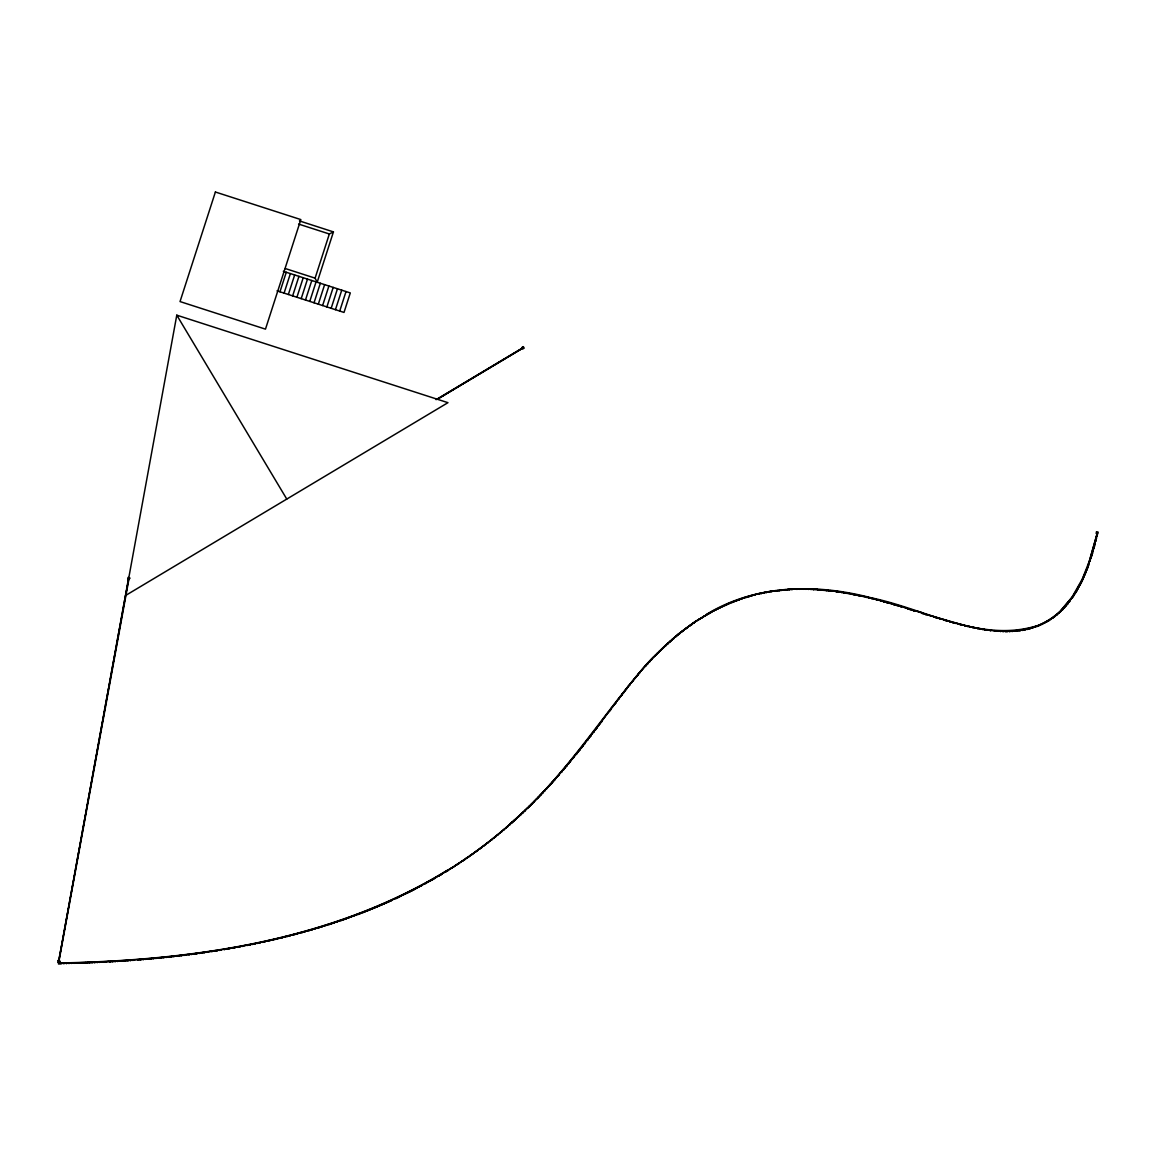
<?xml version="1.0" encoding="UTF-8"?>
<svg xmlns="http://www.w3.org/2000/svg" width="1156" height="1156" viewBox="0 0 1156 1156"><rect width="100%" height="100%" fill="white"/><g stroke="black" fill="none" stroke-linecap="round" stroke-linejoin="round"><path stroke-width="1.5" d="M814.691 589.285L816.396 589.387M832.551 590.889L834.242 591.092M847.767 593.173L849.443 593.476M58.826 960.607L176.781 315.169L447.95 402.678L125.599 595.485M59.072 960.65L129.024 578.607M862.853 596.193L864.529 596.554M877.809 599.805L879.47 600.239M956.388 623.301L958.035 623.749M890.163 603.201L891.811 603.678M941.591 619.081L943.224 619.573M904.888 607.623L906.521 608.128M923.644 613.533L921.91 613.33L933.427 616.596M908.963 608.894L907.229 608.706L910.509 609.328M911.419 609.66L909.685 609.472L916.607 611.249M926.895 614.559L928.528 615.064M929.337 615.324L930.97 615.83M914.685 610.686L916.318 611.206M917.127 611.466L918.76 611.972M919.569 612.232L921.202 612.752M279.969 291.789L286.269 272.267M284.087 293.104L290.387 273.596M288.364 294.491L294.664 274.969M292.641 295.878L298.942 276.356M296.919 297.251L303.219 277.729M301.21 298.638L307.496 279.116M305.487 300.011L311.788 280.503M333.434 231.894L317.192 282.237L315.097 278.148L329.344 233.989L333.434 231.894L299.447 220.926M309.765 301.398L316.065 281.876M314.042 302.771L320.342 283.263M318.319 304.158L324.619 284.636M322.611 305.545L328.896 286.023M326.888 306.918L333.188 287.411M331.165 308.305L337.465 288.783M335.442 309.678L341.743 290.17M339.719 311.065L346.02 291.543M608.851 711.576C579.098 751.631 547.886 791.065 510.157 823.982A463.094 463.094 0 0 1 447.228 870.584C331.786 941.273 193.269 960.564 60.199 963.237L60.199 962.977C193.211 960.304 331.685 941.027 447.097 870.367M611.813 707.645L609.198 711.764L609.949 710.189M617.766 699.799L625.772 690.045L624.457 691.187M625.179 690.19L630.844 683.037M632.274 681.26L631.089 683.355L631.884 681.809M640.771 671.116L632.693 681.361L633.502 679.815M509.984 823.795C563.348 778.739 599.892 718.627 644.875 666.073A336.873 336.873 0 0 1 651.796 658.588L677.416 634.716L694.727 621.784L705.897 615.454L704.264 616.047M436.087 399.658L522.209 348.144M437.69 399.008L522.353 348.375M706.099 614.616C755.287 584.3 816.584 583.404 871.104 597.797C925.624 608.966 980.895 643.314 1037.597 625.584A67.395 67.395 0 0 0 1044.721 622.304A70.776 70.776 0 0 0 1060.023 611.307L1071.757 597.623L1082.291 579.084L1089.675 560.27L1097.131 533.682L1086.611 570.616L1086.915 568.911L1080.932 582.508L1073.664 595.268L1060.211 611.51A71.051 71.051 0 0 1 1044.851 622.535A67.626 67.626 0 0 1 1037.683 625.83C999.767 638.314 970.086 626.769 931.779 616.032M775.849 590.658C727.688 596.539 684.641 623.85 651.984 658.761A336.613 336.613 0 0 0 645.062 666.246M128.576 578.347L129.92 578.347M129.703 577.783L128.027 577.48L127.724 579.156L129.4 579.459M128.287 579.835L127.984 581.526M127.825 582.364L127.521 584.04M127.362 584.878L127.059 586.569M126.9 587.407L126.596 589.083M126.452 589.921L126.134 591.612M125.99 592.45L125.686 594.126M125.527 594.964L125.224 596.655M125.065 597.493L124.761 599.169M124.602 600.007L124.299 601.698M124.14 602.536L123.837 604.212M123.678 605.05L123.374 606.741M123.23 607.579L122.912 609.255M122.767 610.093L122.464 611.784M122.305 612.622L122.001 614.298M121.842 615.136L121.539 616.827M121.38 617.665L121.077 619.341M120.918 620.194L120.614 621.87M120.455 622.708L120.152 624.385M120.007 625.237L119.689 626.913M119.545 627.751L119.241 629.428M119.082 630.28L118.779 631.956M118.62 632.794L118.317 634.471M118.158 635.323L117.854 636.999M117.695 637.837L117.392 639.514M117.233 640.366L116.929 642.042M116.785 642.88L116.467 644.557M116.323 645.409L116.019 647.085M115.86 647.924L115.557 649.6M115.398 650.452L115.094 652.129M114.935 652.967L114.632 654.643M114.473 655.495L114.169 657.172M114.011 658.01L113.707 659.686M113.563 660.538L113.245 662.215M113.1 663.053L112.797 664.729M112.638 665.581L112.334 667.258M112.175 668.096L111.872 669.772M111.713 670.625L111.409 672.301M111.251 673.139L110.947 674.815M110.803 675.668L110.485 677.344M110.34 678.182L110.022 679.858M109.878 680.711L109.574 682.387M109.415 683.225L109.112 684.901M108.953 685.754L108.65 687.43M108.491 688.268L108.187 689.944M108.028 690.797L107.725 692.473M107.58 693.311L107.262 694.987M107.118 695.84L106.8 697.516M106.655 698.354L106.352 700.03M106.193 700.883L105.89 702.559M105.731 703.397L105.427 705.073M105.268 705.926L104.965 707.602M104.806 708.44L104.502 710.116M104.358 710.969L104.04 712.645M103.896 713.483L103.578 715.159M103.433 716.012L103.13 717.688M102.971 718.526L102.667 720.202M102.508 721.055L102.205 722.731M102.046 723.569L101.742 725.245M101.584 726.098L101.28 727.774M101.136 728.612L100.818 730.289M100.673 731.141L100.355 732.817M100.211 733.655L99.907 735.332M99.748 736.184L99.445 737.86M99.286 738.698L98.983 740.375M98.824 741.227L98.52 742.903M98.361 743.742L98.058 745.418M97.913 746.27L97.595 747.946M97.451 748.785L97.133 750.461M96.988 751.313L96.685 752.99M96.526 753.828L96.223 755.504M96.064 756.356L95.76 758.033M95.601 758.871L95.298 760.561M95.139 761.399L94.835 763.076M94.691 763.914L94.373 765.604M94.228 766.442L93.911 768.119M93.766 768.957L93.463 770.647M93.304 771.486L93 773.162M92.841 774L92.538 775.69M92.379 776.529L92.075 778.205M91.916 779.043L91.613 780.733M91.469 781.572L91.151 783.248M91.006 784.086L90.688 785.777M90.544 786.615L90.24 788.291M90.081 789.129L89.778 790.82M89.619 791.658L89.315 793.334M89.157 794.172L88.853 795.863M88.694 796.701L88.391 798.377M88.246 799.215L87.928 800.906M87.784 801.744L87.466 803.42M87.321 804.258L87.018 805.949M86.859 806.787L86.555 808.463M86.397 809.301L86.093 810.992M85.934 811.83L85.631 813.506M85.472 814.344L85.168 816.035M85.024 816.873L84.706 818.549M84.561 819.387L84.243 821.078M84.099 821.916L83.796 823.592M83.637 824.43L83.333 826.121M83.174 826.959L82.871 828.635M82.712 829.473L82.408 831.164M82.249 832.002L81.946 833.678M81.801 834.516L81.484 836.207M81.339 837.045L81.021 838.721M80.877 839.559L80.573 841.25M80.414 842.088L80.111 843.764M79.952 844.603L79.648 846.293M79.489 847.131L79.186 848.807M79.027 849.646L78.724 851.336M78.579 852.174L78.261 853.851M78.117 854.689L77.799 856.379M77.654 857.217L77.351 858.894M77.192 859.732L76.888 861.422M76.73 862.26L76.426 863.937M76.267 864.775L75.964 866.465M75.805 867.303L75.501 868.98M75.357 869.818L75.039 871.508M74.894 872.347L74.576 874.023M74.432 874.861L74.129 876.551M73.97 877.39L73.666 879.066M73.507 879.904L73.204 881.595M73.045 882.433L72.741 884.109M72.582 884.947L72.279 886.638M72.134 887.476L71.817 889.152M71.672 889.99L71.369 891.681M71.21 892.519L70.906 894.195M70.747 895.033L70.444 896.724M70.285 897.562L69.981 899.238M69.822 900.076L69.519 901.767M69.36 902.605L69.057 904.281M68.912 905.119L68.594 906.81M68.45 907.648L68.146 909.324M67.987 910.162L67.684 911.853M67.525 912.691L67.221 914.367M67.062 915.205L66.759 916.896M66.6 917.734L66.297 919.41M66.138 920.248L65.834 921.939M65.69 922.777L65.372 924.453M65.227 925.291L64.924 926.982M64.765 927.82L64.461 929.496M64.303 930.334L63.999 932.025M63.84 932.863L63.537 934.539M63.378 935.377L63.074 937.068M62.915 937.906L62.612 939.582M62.467 940.42L62.149 942.111M62.005 942.949L61.702 944.625M61.543 945.463L61.239 947.154M61.08 947.992L60.777 949.668M60.618 950.507L60.314 952.197M60.155 953.035L59.852 954.712M59.693 955.55L59.39 957.24M59.245 958.078L58.927 959.755M907.474 608.374L871.046 598.042L837.956 591.569L808.203 588.996L790.531 589.271L776.355 590.962L778.002 590.413M916.679 611.004L922.763 612.926M298.58 224.062L329.344 233.989M285.387 268.568L315.097 278.148M283.321 271.313L350.297 292.93L344.011 312.438L277.021 290.835M1089.516 561.686L1088.966 563.29M1071.612 598.36L1070.615 599.747M608.403 712.24L607.377 713.599M606.871 714.292L605.831 715.651M605.325 716.33L604.299 717.703M613.041 706.099C609.14 711.59 620.888 696.114 616.639 701.345M603.779 718.382L602.753 719.74M599.661 723.844C603.331 719.538 596.005 729.219 599.155 724.523M614.587 704.062L613.547 705.42M592.941 732.673L591.915 734.031M586.684 740.794L585.644 742.152M575.558 754.868L574.474 756.183M572.321 758.842L571.237 760.157M635.135 677.835L634.052 679.164M560.79 772.569L559.663 773.855M641.768 670.032C637.794 674.801 648.256 662.923 644.037 667.46M643.459 668.096L642.331 669.382M557.423 776.442L556.296 777.713M653.92 656.81L652.735 658.039M536.557 798.984L535.358 800.198M527.468 808.03L526.24 809.214M518.163 816.83L516.905 817.986M697.025 620.599L695.609 621.552M444.641 872.231L443.167 873.112M521.631 348.837L520.171 349.719M519.478 350.138L518.018 351.005M517.324 351.424L515.865 352.305M515.171 352.71L513.712 353.591M513.018 353.996L511.544 354.878M510.865 355.282L509.391 356.164M508.712 356.583L507.238 357.45M506.559 357.869L505.085 358.736M504.406 359.155L502.932 360.036M502.239 360.441L500.779 361.322M500.086 361.727L498.626 362.608M497.933 363.013L496.473 363.894M495.78 364.313L494.32 365.18M493.626 365.599L492.167 366.481M491.473 366.886L490 367.767M489.32 368.172L487.846 369.053M487.167 369.458L485.693 370.339M485.014 370.758L483.54 371.625M482.861 372.044L481.387 372.911M480.694 373.33L479.234 374.212M478.541 374.616L477.081 375.498M476.388 375.902L474.928 376.784M474.235 377.188L472.775 378.07M472.082 378.489L470.622 379.356M469.928 379.775L468.455 380.656M467.775 381.061L466.301 381.942M465.622 382.347L464.148 383.228M463.469 383.633L461.995 384.515M461.316 384.934L459.842 385.801M459.149 386.22L457.689 387.087M456.996 387.506L455.536 388.387M454.843 388.792L453.383 389.673M452.69 390.078L451.23 390.959M450.537 391.364L449.077 392.245M448.384 392.664L446.91 393.531M446.23 393.95L444.757 394.832M444.077 395.236L442.604 396.118M441.924 396.522L440.45 397.404M439.771 397.809L438.297 398.69M176.781 315.169L286.775 499.074M438.037 876.176L436.563 877.028M424.657 883.733L423.154 884.557M394.904 898.689L393.358 899.411M757.801 594.011L756.14 594.415M246.141 945.29L244.465 945.608M210.797 951.388L209.106 951.634M187.951 954.553L186.261 954.769M108.866 961.575L107.147 961.676M795.892 589.069L794.186 589.126M801.874 588.968L803.579 589.3L801.874 588.968M804.446 588.968L806.151 589.329L804.446 588.968M1004.246 631.234L1005.951 631.595L1004.246 631.234M807.004 589.011L808.709 589.387L807.004 589.011M1001.688 631.162L1003.379 631.566L1001.688 631.162M809.576 589.069L811.266 589.473L809.576 589.069M812.133 589.17L813.824 589.589L812.133 589.17M999.131 631.032L1000.821 631.465L999.131 631.032M817.249 589.444L818.925 589.892L817.249 589.444M996.573 630.858L998.264 631.321L996.573 630.858M819.806 589.618L821.483 590.095L819.806 589.618M822.35 589.82L824.026 590.311L822.35 589.82M994.03 630.627L995.692 631.133L994.03 630.627M824.907 590.051L826.583 590.557L824.907 590.051M827.465 590.297L829.127 590.832L827.465 590.297M830.008 590.586L831.67 591.121L830.008 590.586M988.944 630.063L990.605 630.612L988.944 630.063M835.094 591.207L836.742 591.785L835.094 591.207M986.415 629.717L988.062 630.28L986.415 629.717M837.638 591.554L839.285 592.147L837.638 591.554M840.166 591.93L841.814 592.522L840.166 591.93M983.886 629.326L985.519 629.933L983.886 629.326M842.71 592.32L844.342 592.941L842.71 592.32M981.343 628.907L982.976 629.529L981.343 628.907M845.238 592.739L846.871 593.36L845.238 592.739M978.829 628.459L980.447 629.11L978.829 628.459M58.103 960.477L57.8 962.153L59.476 962.457L59.794 960.78L58.103 960.477M850.296 593.635L851.9 594.285L850.296 593.635M976.314 627.983L977.918 628.647L976.314 627.983M852.81 594.097L854.414 594.762L852.81 594.097M855.324 594.603L856.928 595.268L855.324 594.603M973.8 627.477L975.404 628.156L973.8 627.477M857.839 595.109L859.443 595.788L857.839 595.109M971.3 626.942L972.89 627.636L971.3 626.942M1096.524 531.818L1096.163 533.48L1097.839 533.841L1098.2 532.165L1096.524 531.818M860.353 595.643L861.942 596.337L860.353 595.643M968.8 626.393L970.39 627.101L968.8 626.393M1096.986 534.534L1096.943 536.283L1096.986 534.534M865.353 596.756L866.942 597.464L865.353 596.756M966.3 625.815L967.89 626.538L966.3 625.815M1096.423 537.034L1096.365 538.768L1096.423 537.034M867.853 597.334L869.442 598.057L867.853 597.334M963.815 625.208L965.39 625.945L963.815 625.208M1095.845 539.52L1095.772 541.268L1095.845 539.52M870.352 597.927L871.927 598.663L870.352 597.927M872.838 598.533L874.413 599.285L872.838 598.533M961.33 624.587L962.905 625.338L961.33 624.587M1095.238 542.005L1095.151 543.754L1095.238 542.005M875.323 599.155L876.898 599.921L875.323 599.155M958.859 623.965L960.434 624.717L958.859 623.965M1094.602 544.49L1094.515 546.239L1094.602 544.49M880.294 600.455L881.855 601.236L880.294 600.455M953.902 622.636L955.463 623.416L953.902 622.636M1093.952 546.976L1093.836 548.71L1093.952 546.976M882.765 601.12L884.326 601.9L882.765 601.12M885.236 601.799L886.797 602.594L885.236 601.799M951.431 621.942L952.992 622.737L951.431 621.942M1093.287 549.447L1093.143 551.181L1093.287 549.447M887.707 602.493L889.253 603.288L887.707 602.493M948.975 621.249L950.521 622.044L948.975 621.249M946.504 620.541L948.05 621.336L946.504 620.541M892.634 603.909L894.166 604.718L892.634 603.909M944.047 619.818L945.594 620.628L944.047 619.818M1092.579 551.918L1092.434 553.652L1092.579 551.918M895.091 604.646L896.637 605.455L895.091 604.646M897.533 605.368L899.079 606.192L897.533 605.368M939.134 618.344L940.681 619.168L939.134 618.344M899.989 606.105L901.521 606.943L899.989 606.105M936.678 617.593L938.224 618.417L936.678 617.593M1091.856 554.374L1091.683 556.108L1091.856 554.374M934.236 616.842L935.768 617.68L934.236 616.842M912.228 609.92L913.76 610.758L912.228 609.92M924.468 613.778L925.985 614.631L924.468 613.778M1091.105 556.816L1090.917 558.536L1091.105 556.816M215.392 192.012L180.033 301.572L265.475 329.142L300.835 219.582L215.392 192.012M1090.325 559.244L1090.122 560.978L1090.325 559.244M1088.677 564.099L1088.432 565.819L1088.677 564.099M1087.81 566.512L1087.536 568.232L1087.81 566.512M1085.975 571.295L1085.643 573L1085.975 571.295M1085.007 573.665L1084.646 575.37L1085.007 573.665M1083.996 576.006L1083.62 577.711L1083.996 576.006M1082.955 578.347L1082.551 580.037L1082.955 578.347M1081.872 580.673L1081.438 582.349L1081.872 580.673M1080.744 582.971L1080.282 584.647L1080.744 582.971M1079.588 585.239L1079.083 586.916L1079.588 585.239M1078.375 587.494L1077.84 589.155L1078.375 587.494M1077.117 589.748L1076.539 591.395L1077.117 589.748M1075.817 591.93L1075.21 593.563L1075.817 591.93M1074.473 594.112L1073.823 595.73L1074.473 594.112M1073.071 596.25L1072.378 597.854L1073.071 596.25M602.247 720.434L601.481 721.994L602.247 720.434M611.495 708.151L610.729 709.712L611.495 708.151M597.609 726.56L596.843 728.135L597.609 726.56M616.134 702.024L615.368 703.585L616.134 702.024M596.048 728.598L595.297 730.173L596.048 728.598M1070.109 600.426L1069.343 601.987L1070.109 600.426M594.502 730.635L593.736 732.21L594.502 730.635M619.24 697.949L618.474 699.51L619.24 697.949M620.801 695.912L620.021 697.473L620.801 695.912M591.395 734.71L590.615 736.271L591.395 734.71M622.361 693.875L621.596 695.435L622.361 693.875M589.82 736.748L589.054 738.308L589.82 736.748M588.26 738.771L587.479 740.331L588.26 738.771M623.937 691.852L623.156 693.412L623.937 691.852M585.109 742.817L584.329 744.377L585.109 742.817M583.534 744.84L582.754 746.386L583.534 744.84M627.087 687.82L626.306 689.381L627.087 687.82M581.945 746.848L581.165 748.409L581.945 746.848M628.676 685.811L627.881 687.358L628.676 685.811M580.355 748.857L579.561 750.417L580.355 748.857M630.28 683.803L629.485 685.349L630.28 683.803M578.766 750.865L577.971 752.412L578.766 750.865M577.162 752.859L576.353 754.406L577.162 752.859M1068.549 602.449L1067.739 603.996L1068.549 602.449M573.94 756.848L573.13 758.394L573.94 756.848M570.703 760.821L569.865 762.353L570.703 760.821M569.055 762.787L568.232 764.318L569.055 762.787M636.783 675.87L635.945 677.402L636.783 675.87M567.423 764.752L566.585 766.284L567.423 764.752M638.43 673.919L637.592 675.436L638.43 673.919M565.775 766.717L564.937 768.249L565.775 766.717M564.114 768.682L563.275 770.199L564.114 768.682M1066.93 604.429L1066.092 605.961L1066.93 604.429M640.092 671.968L639.239 673.486L640.092 671.968M562.452 770.633L561.599 772.15L562.452 770.633M559.114 774.506L558.247 776.023L559.114 774.506M555.733 778.364L554.851 779.867L555.733 778.364M554.027 780.271L553.146 781.774L554.027 780.271M552.322 782.164L551.441 783.667L552.322 782.164M646.898 664.281L646.002 665.784L646.898 664.281M1065.254 606.38L1064.358 607.868L1065.254 606.38M550.603 784.071L549.707 785.56L550.603 784.071M648.632 662.402L647.721 663.891L648.632 662.402M548.883 785.964L547.973 787.453L548.883 785.964M547.135 787.857L546.224 789.346L547.135 787.857M650.38 660.524L649.455 661.998L650.38 660.524M545.401 789.736L544.476 791.21L545.401 789.736M543.638 791.6L542.713 793.074L543.638 791.6M652.143 658.66L651.204 660.134L652.143 658.66M541.875 793.464L540.95 794.938L541.875 793.464M540.112 795.314L539.173 796.773L540.112 795.314M1063.534 608.244L1062.595 609.718L1063.534 608.244M538.335 797.149L537.395 798.608L538.335 797.149M655.712 654.975L654.758 656.435L655.712 654.975M534.751 800.819L533.783 802.264L534.751 800.819M657.518 653.169L656.55 654.614L657.518 653.169M532.945 802.64L531.977 804.085L532.945 802.64M659.339 651.363L658.371 652.793L659.339 651.363M531.124 804.446L530.156 805.891L531.124 804.446M529.303 806.238L528.321 807.683L529.303 806.238M661.189 649.571L660.192 651.001L661.189 649.571M1061.743 610.079L1060.76 611.524L1061.743 610.079M525.619 809.807L524.622 811.237L525.619 809.807M663.038 647.793L662.041 649.224L663.038 647.793M523.769 811.584L522.772 813L523.769 811.584M521.92 813.333L520.894 814.763L521.92 813.333M664.902 646.045L663.891 647.461L664.902 646.045M520.041 815.096L519.015 816.497L520.041 815.096M666.781 644.311L665.755 645.713L666.781 644.311M516.27 818.564L515.244 819.965L516.27 818.564M1059.893 611.856L1058.867 613.258L1059.893 611.856M668.688 642.591L667.648 643.993L668.688 642.591M514.377 820.283L513.336 821.685L514.377 820.283M512.484 821.988L511.429 823.375L512.484 821.988M670.596 640.886L669.555 642.274L670.596 640.886M510.562 823.679L509.507 825.066L510.562 823.679M672.532 639.196L671.477 640.583L672.532 639.196M508.64 825.37L507.571 826.757L508.64 825.37M506.704 827.06L505.634 828.433L506.704 827.06M674.483 637.534L673.413 638.907L674.483 637.534M504.753 828.722L503.669 830.095L504.753 828.722M1057.986 613.561L1056.902 614.934L1057.986 613.561M502.802 830.384L501.718 831.742L502.802 830.384M676.448 635.887L675.364 637.245L676.448 635.887M500.837 832.031L499.739 833.389L500.837 832.031M498.872 833.664L497.759 835.022L498.872 833.664M678.428 634.268L677.329 635.612L678.428 634.268M496.892 835.297L495.78 836.641L496.892 835.297M494.898 836.915L493.785 838.245L494.898 836.915M680.436 632.65L679.309 633.994L680.436 632.65M492.904 838.519L491.777 839.848L492.904 838.519M490.895 840.109L489.768 841.423L490.895 840.109M1056.035 615.194L1054.908 616.524L1056.035 615.194M682.445 631.075L681.317 632.39L682.445 631.075M488.872 841.684L487.731 843.013L488.872 841.684M486.849 843.259L485.708 844.574L486.849 843.259M684.482 629.5L683.341 630.815L684.482 629.5M484.812 844.819L483.67 846.12L484.812 844.819M686.534 627.968L685.364 629.269L686.534 627.968M482.775 846.365L481.619 847.666L482.775 846.365M480.723 847.897L479.552 849.198L480.723 847.897M478.671 849.429L477.486 850.715L478.671 849.429M688.6 626.436L687.415 627.722L688.6 626.436M1054.026 616.769L1052.841 618.055L1054.026 616.769M476.604 850.932L475.419 852.218L476.604 850.932M690.681 624.948L689.496 626.22L690.681 624.948M474.538 852.434L473.339 853.706L474.538 852.434M472.457 853.923L471.258 855.194L472.457 853.923M692.776 623.474L691.577 624.731L692.776 623.474M470.348 855.411L469.148 856.668L470.348 855.411M468.252 856.871L467.038 858.128L468.252 856.871M466.143 858.33L464.929 859.573L466.143 858.33M694.9 622.029L693.672 623.272L694.9 622.029M1051.946 618.272L1050.732 619.5L1051.946 618.272M464.033 859.775L462.805 861.018L464.033 859.775M461.909 861.206L460.666 862.434L461.909 861.206M459.77 862.622L458.527 863.85L459.77 862.622M457.632 864.023L456.389 865.252L457.632 864.023M699.178 619.197L697.935 620.425L699.178 619.197M455.478 865.425L454.236 866.639L455.478 865.425M453.325 866.812L452.068 868.012L453.325 866.812M701.345 617.839L700.088 619.038L701.345 617.839M451.172 868.185L449.901 869.384L451.172 868.185M1049.821 619.688L1048.564 620.888L1049.821 619.688M448.99 869.543L447.719 870.743L448.99 869.543M703.527 616.48L702.256 617.665L703.527 616.48M446.823 870.887L445.537 872.072L446.823 870.887M442.445 873.56L441.159 874.731L442.445 873.56M523.307 346.656L521.847 347.523L522.714 348.996L524.188 348.115L523.307 346.656M440.248 874.875L438.948 876.031L440.248 874.875M707.949 613.879L706.634 615.035L707.949 613.879M435.826 877.462L434.512 878.618L435.826 877.462M1047.654 621.032L1046.339 622.174L1047.654 621.032M433.601 878.748L432.286 879.889L433.601 878.748M710.174 612.608L708.859 613.749L710.174 612.608M431.376 880.005L430.061 881.147L431.376 880.005M429.151 881.262L427.821 882.389L429.151 881.262M426.911 882.505L425.567 883.632L426.911 882.505M712.428 611.38L711.085 612.492L712.428 611.38M422.402 884.961L421.059 886.06L422.402 884.961M714.683 610.18L713.339 611.278L714.683 610.18M420.148 886.161L418.79 887.273L420.148 886.161M1045.429 622.289L1044.07 623.387L1045.429 622.289M417.88 887.36L416.521 888.458L417.88 887.36M415.611 888.545L414.253 889.629L415.611 888.545M716.966 608.995L715.607 610.079L716.966 608.995M413.328 889.715L411.97 890.799L413.328 889.715M411.045 890.886L409.672 891.955L411.045 890.886M408.762 892.027L407.389 893.097L408.762 892.027M719.263 607.854L717.876 608.923L719.263 607.854M406.464 893.169L405.077 894.224L406.464 893.169M404.166 894.296L402.779 895.351L404.166 894.296M721.575 606.741L720.174 607.781L721.575 606.741M401.855 895.409L400.467 896.464L401.855 895.409M1043.16 623.46L1041.758 624.5L1043.16 623.46M399.543 896.521L398.155 897.562L399.543 896.521M397.231 897.605L395.829 898.645L397.231 897.605M723.902 605.657L722.5 606.683L723.902 605.657M392.578 899.758L391.161 900.784L392.578 899.758M390.251 900.813L388.835 901.825L390.251 900.813M726.243 604.602L724.826 605.614L726.243 604.602M387.91 901.868L386.48 902.865L387.91 901.868M385.569 902.908L384.139 903.905L385.569 902.908M1040.848 624.543L1039.417 625.54L1040.848 624.543M383.214 903.934L381.783 904.917L383.214 903.934M728.598 603.591L727.167 604.574L728.598 603.591M380.873 904.946L379.428 905.928L380.873 904.946M378.503 905.943L377.073 906.925L378.503 905.943M376.148 906.94L374.703 907.908L376.148 906.94M730.968 602.594L729.523 603.562L730.968 602.594M373.778 907.922L372.333 908.891L373.778 907.922M371.408 908.891L369.949 909.844L371.408 908.891M369.039 909.844L367.579 910.798L369.039 909.844M733.352 601.64L731.893 602.594L733.352 601.64M366.654 910.798L365.195 911.737L366.654 910.798M1038.478 625.555L1037.004 626.494L1038.478 625.555M364.27 911.737L362.796 912.676L364.27 911.737M361.886 912.662L360.412 913.601L361.886 912.662M735.751 600.73L734.277 601.655L735.751 600.73M359.487 913.587L358.013 914.512L359.487 913.587M357.088 914.483L355.615 915.408L357.088 914.483M354.69 915.379L353.216 916.289L354.69 915.379M738.135 599.848L736.647 600.759L738.135 599.848M352.291 916.275L350.803 917.17L352.291 916.275M349.878 917.142L348.389 918.037L349.878 917.142M347.465 918.009L345.976 918.904L347.465 918.009M1036.094 626.48L1034.591 627.361L1036.094 626.48M345.052 918.861L343.549 919.743L345.052 918.861M740.562 598.996L739.06 599.877L740.562 598.996M342.638 919.699L341.136 920.581L342.638 919.699M340.211 920.537L338.708 921.419L340.211 920.537M337.783 921.361L336.28 922.228L337.783 921.361M742.99 598.172L741.473 599.039L742.99 598.172M335.356 922.17L333.838 923.037L335.356 922.17M332.928 922.979L331.411 923.832L332.928 922.979M330.486 923.774L328.969 924.627L330.486 923.774M745.432 597.392L743.915 598.244L745.432 597.392M328.044 924.554L326.527 925.407L328.044 924.554M325.602 925.335L324.085 926.173L325.602 925.335M1033.681 627.303L1032.149 628.142L1033.681 627.303M323.16 926.101L321.628 926.924L323.16 926.101M320.718 926.852L319.186 927.676L320.718 926.852M747.889 596.64L746.357 597.464L747.889 596.64M318.261 927.603L316.73 928.413L318.261 927.603M315.805 928.326L314.273 929.149L315.805 928.326M313.348 929.063L311.802 929.872L313.348 929.063M310.892 929.771L309.346 930.58L310.892 929.771M750.36 595.932L748.799 596.727L750.36 595.932M308.45 930.479L306.889 931.274L308.45 930.479M305.979 931.172L304.433 931.967L305.979 931.172M303.508 931.866L301.947 932.646L303.508 931.866M1031.239 628.04L1029.693 628.821L1031.239 628.04M752.831 595.253L751.27 596.034L752.831 595.253M301.037 932.545L299.476 933.326L301.037 932.545M298.566 933.21L297.005 933.99L298.566 933.21M296.095 933.875L294.52 934.64L296.095 933.875M293.61 934.525L292.049 935.291L293.61 934.525M755.316 594.618L753.741 595.369L755.316 594.618M291.124 935.175L289.564 935.927L291.124 935.175M288.653 935.811L287.078 936.562L288.653 935.811M286.168 936.432L284.578 937.184L286.168 936.432M283.668 937.054L282.093 937.791L283.668 937.054M281.183 937.66L279.608 938.397L281.183 937.66M1028.768 628.705L1027.193 629.442L1028.768 628.705M278.697 938.253L277.108 938.99L278.697 938.253M276.197 938.845L274.608 939.568L276.197 938.845M273.697 939.438L272.122 940.146L273.697 939.438M271.212 940.001L269.623 940.709L271.212 940.001M760.301 593.433L758.712 594.141L760.301 593.433M268.712 940.565L267.108 941.273L268.712 940.565M266.212 941.129L264.608 941.822L266.212 941.129M263.698 941.678L262.109 942.371L263.698 941.678M261.198 942.212L259.594 942.906L261.198 942.212M762.816 592.898L761.212 593.592L762.816 592.898M258.698 942.747L257.094 943.441L258.698 942.747M256.184 943.267L254.58 943.946L256.184 943.267M1026.282 629.283L1024.678 629.962L1026.282 629.283M253.67 943.787L252.066 944.466L253.67 943.787M251.17 944.293L249.552 944.972L251.17 944.293M765.33 592.392L763.711 593.057L765.33 592.392M248.656 944.799L247.037 945.463L248.656 944.799M243.627 945.767L242.009 946.432L243.627 945.767M241.113 946.244L239.494 946.894L241.113 946.244M238.584 946.721L236.966 947.356L238.584 946.721M767.844 591.93L766.226 592.58L767.844 591.93M236.07 947.183L234.451 947.819L236.07 947.183M233.541 947.631L231.923 948.267L233.541 947.631M231.027 948.079L229.394 948.715L231.027 948.079M1023.768 629.789L1022.15 630.41L1023.768 629.789M228.498 948.512L226.865 949.148L228.498 948.512M770.373 591.496L768.754 592.118L770.373 591.496M225.969 948.946L224.336 949.567L225.969 948.946M220.912 949.784L219.279 950.405L220.912 949.784M218.383 950.203L216.75 950.81L218.383 950.203M215.854 950.593L214.221 951.2L215.854 950.593M772.916 591.106L771.269 591.699L772.916 591.106M213.325 950.998L211.692 951.59L213.325 950.998M208.268 951.764L206.621 952.356L208.268 951.764M205.725 952.139L204.077 952.717L205.725 952.139M203.196 952.501L201.549 953.079L203.196 952.501M1021.254 630.208L1019.606 630.786L1021.254 630.208M775.474 590.745L773.826 591.323L775.474 590.745M200.653 952.862L199.005 953.44L200.653 952.862M198.109 953.209L196.462 953.787L198.109 953.209M195.581 953.556L193.933 954.119L195.581 953.556M193.038 953.902L191.39 954.466L193.038 953.902M190.494 954.235L188.847 954.784L190.494 954.235M185.408 954.87L183.761 955.42L185.408 954.87M182.865 955.188L181.217 955.737L182.865 955.188M180.322 955.492L178.674 956.026L180.322 955.492M177.778 955.795L176.117 956.33L177.778 955.795M780.56 590.124L778.898 590.658L780.56 590.124M1018.725 630.555L1017.063 631.075L1018.725 630.555M175.235 956.084L173.573 956.619L175.235 956.084M172.692 956.373L171.03 956.893L172.692 956.373M170.149 956.648L168.487 957.168L170.149 956.648M167.591 956.922L165.929 957.443L167.591 956.922M165.048 957.197L163.386 957.703L165.048 957.197M162.505 957.457L160.828 957.963L162.505 957.457M783.103 589.863L781.442 590.369L783.103 589.863M159.947 957.703L158.285 958.208L159.947 957.703M157.404 957.963L155.728 958.454L157.404 957.963M154.846 958.194L153.17 958.7L154.846 958.194M152.289 958.44L150.627 958.931L152.289 958.44M149.745 958.671L148.069 959.162L149.745 958.671M785.661 589.632L783.985 590.124L785.661 589.632M1016.182 630.829L1014.506 631.306L1016.182 630.829M147.188 958.888L145.512 959.379L147.188 958.888M144.644 959.119L142.968 959.596L144.644 959.119M142.087 959.321L140.411 959.798L142.087 959.321M139.529 959.538L137.853 960.015L139.529 959.538M134.428 959.928L132.738 960.405L134.428 959.928M788.219 589.444L786.542 589.907L788.219 589.444M131.871 960.116L130.18 960.578L131.871 960.116M129.313 960.304L127.637 960.766L129.313 960.304M126.755 960.477L125.079 960.939L126.755 960.477M124.198 960.65L122.522 961.113L124.198 960.65M121.64 960.824L119.964 961.272L121.64 960.824M119.082 960.983L117.406 961.431L119.082 960.983M790.776 589.285L789.086 589.733L790.776 589.285M116.539 961.142L114.863 961.59L116.539 961.142M1013.624 631.032L1011.933 631.465L1013.624 631.032M113.982 961.286L112.291 961.734L113.982 961.286M111.424 961.445L109.733 961.879L111.424 961.445M106.294 961.72L104.604 962.139L106.294 961.72M103.737 961.85L102.046 962.269L103.737 961.85M793.334 589.155L791.643 589.574L793.334 589.155M101.179 961.965L99.488 962.384L101.179 961.965M98.621 962.095L96.931 962.5L98.621 962.095M96.064 962.197L94.373 962.616L96.064 962.197M93.492 962.312L91.801 962.717L93.492 962.312M90.934 962.413L89.243 962.818L90.934 962.413M88.376 962.515L86.686 962.919L88.376 962.515M85.819 962.601L84.128 963.006L85.819 962.601M1011.067 631.176L1009.376 631.566L1011.067 631.176M83.261 962.702L81.556 963.093L83.261 962.702M80.703 962.775L78.998 963.179L80.703 962.775M78.131 962.861L76.441 963.251L78.131 962.861M75.573 962.934L73.868 963.324L75.573 962.934M73.016 963.006L71.311 963.382L73.016 963.006M798.464 588.996L796.759 589.372L798.464 588.996M70.444 963.064L68.753 963.454L70.444 963.064M67.886 963.121L66.181 963.512L67.886 963.121M65.328 963.179L63.623 963.555L65.328 963.179M62.771 963.237L61.066 963.598L62.771 963.237M60.184 962.254L58.479 962.283L58.508 963.988L60.213 963.96L60.184 962.254M801.021 588.968L799.316 589.329L801.021 588.968M1008.509 631.248L1006.804 631.61L1008.509 631.248"/></g></svg>
